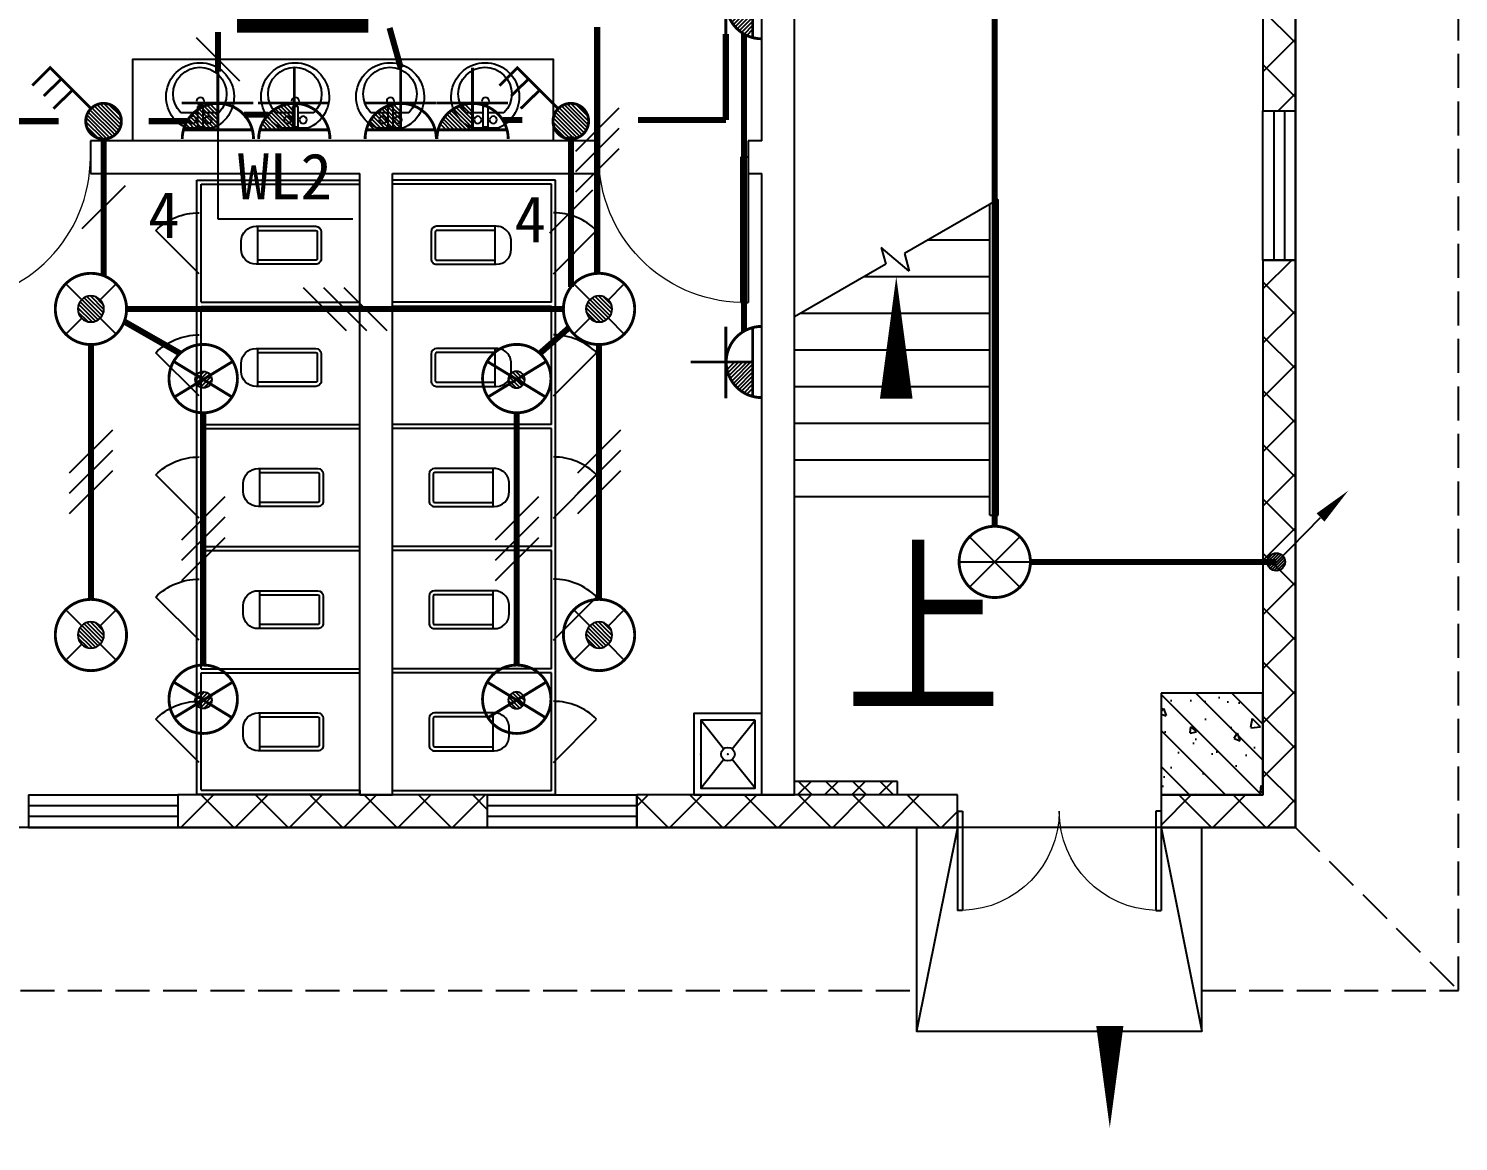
# Model space of a CAD drawing. Header units: millimetres. Extents: x -633009578 to 5705885, y -633235091 to 2571734.
# Drawn here: x 2902530 to 2913060, y 2057681 to 2065881 of the extents above; entities that cross this region are included whole.
import ezdxf

# ---------------------------------------------------------------- set-up
doc = ezdxf.new("R2010")
doc.units = ezdxf.units.MM
doc.header["$LTSCALE"] = 1000
doc.header["$MEASUREMENT"] = 0
doc.linetypes.add('DASH', pattern=[0.35, 0.25, -0.1])
doc.layers.get('0').update_dxf_attribs({"color": 9})
for name, color, linetype in [('3T_WOOD', 21, 'Continuous'), ('A-COLUM(柱)', 255, 'Continuous'), ('A-DI-S(箭头)', 76, 'Continuous'), ('A-DOOR(门）', 4, 'Continuous'), ('A-F-AREA(计算)', 5, 'Continuous'), ('A-HATH(填充)', 8, 'Continuous'), ('A-LVTY(厨卫)', 8, 'Continuous'), ('A-ST-O(室外)', 54, 'Continuous'), ('A-STAR(楼梯)', 51, 'Continuous'), ('A-TEXT(房间)', 243, 'Continuous'), ('A-WALL(墙)', 255, 'Continuous'), ('A-WINDOW（窗）', 4, 'Continuous'), ('DIM_SYMB', 3, 'Continuous'), ('PUB_TEXT', 7, 'Continuous'), ('WALL', 9, 'Continuous'), ('电-弱电平面-箭头', 3, 'Continuous'), ('电-强电平面-标注', 3, 'Continuous'), ('电-强电平面-线缆', 3, 'Continuous'), ('设备-动力', 3, 'Continuous'), ('设备-插座', 3, 'Continuous'), ('设备-照明', 3, 'Continuous')]:
    doc.layers.add(name, color=color, linetype=linetype)
doc.styles.add('_TCH', font='simhei.ttf', dxfattribs={"width": 0.75, "bigfont": 'hztxt.shx'})
doc.styles.add('_TCH_DIM', font='simhei.ttf', dxfattribs={"width": 0.8, "bigfont": 'hztxt.shx'})
doc.styles.add('ELEC-DIM', font='simhei.ttf')
doc.styles.add('IDQSTYLE', font='simhei.ttf', dxfattribs={"width": 0.707, "bigfont": 'hztxt.shx'})
pattern_1 = [(45, (-1310357.920547368, -13.22285339003429), (-200.0002033111466, 200.0002033111467), []), (135, (-1310357.920547368, -13.22285339003429), (-200.0002033111467, -200.0002033111466), [])]

# ---------------------------------------------------------------- blocks, each defined once
blk = doc.blocks.new('_LV6')
for p, q in [((99.78343880523971, -300), (-99.78343880523971, -300)), ((-139.7834388052397, -340), (-139.7834388052361, -779.6564289797607)), ((-109.7834388052433, -340), (-109.7834388052397, -769.6564289797607)), ((99.78343880524335, -330), (-99.78343880524335, -330)), ((109.7834388052433, -769.6564289797607), (109.7834388052433, -340)), ((139.7834388052433, -779.6564289797607), (139.7834388052397, -340)), ((139.7834388052433, -769.6564289797607), (-139.7834388052397, -769.6564289797607)), ((-29.78343880523607, -889.6564289797607), (29.78343880524335, -889.6564289797607))]:
    blk.add_line(p, q)
for centre, radius, start, end in [((-99.78343880523971, -340), 40, 90, 180.0000000000002), ((99.78343880523971, -340), 40, 2.398081733190338e-13, 90), ((-99.78343880524335, -340), 10, 90, 180.0000000000002), ((99.78343880524335, -340), 10, 0, 90), ((-29.78343880523607, -779.6564289797607), 110, 180, 270), ((29.78343880524335, -779.6564289797607), 110, 270, 0)]:
    blk.add_arc(centre, radius, start, end)
blk = doc.blocks.new('$lvtry$00000191')
at = {"color": 0}
for p, q in [((-250, -50, 1e-08), (-39.04344047215272, -218.7652476222793, 1e-08)), ((39.04344047215272, -218.7652476222793, 1e-08), (250, -50, 1e-08)), ((-250, -450, 1e-08), (-39.04344047215272, -281.2347523777207, 1e-08)), ((39.04344047215272, -281.2347523777244, 1e-08), (250, -450, 1e-08))]:
    blk.add_line(p, q, dxfattribs=at)
at = {"color": 0, "elevation": 1e-08}
for points in [[(300, -500), (300, 0), (-300, 0), (-300, -500)], [(250, -450), (250, -50), (-250, -50), (-250, -450)]]:
    blk.add_lwpolyline(points, close=True, dxfattribs=at)
at = {"color": 0}
blk.add_circle((0, -250, 1e-08), 50, dxfattribs=at)
for p in [(0, -50, 1e-08), (0, -250, 1e-08)]:
    blk.add_point(p, dxfattribs=at)
blk = doc.blocks.new('$plan$00001628')
for p, q in [((-20.3236661099927, -1.818989403545856e-12), (20.3236661099927, 0)), ((20.3236661099927, 0), (20.3236661099927, -150.0481350782702)), ((-23.39245275389476, -103.9428290335418), (-143.6423603250569, -103.9428290335418)), ((-20.3236661099927, -150.0481350782702), (-20.3236661099927, -1.818989403545856e-12)), ((136.0209855338053, -103.9428290335418), (23.52693074955823, -103.9428290335418)), ((20.3236661099927, -150.0481350782702), (-20.3236661099927, -150.0481350782702))]:
    blk.add_line(p, q)
blk.add_lwpolyline([(-96.62842091566199, 9.318928566552131, 5.110403953654916), (92.21216199610717, 9.318928566550312)], format="xyb", close=True)
for centre, radius in [((-57.16031093435413, -51.98476159802703), 26.67481176936781), ((57.16031093435413, -51.98476159802703), 26.67481176936781), ((0, -190.1098522697775), 27.77136210564822)]:
    blk.add_circle(centre, radius)
blk.add_arc((-3.810687395625791, -242.5466148261803), 196.885515440561, 135.2526700260475, 44.74732997395247)
blk = doc.blocks.new('$DorLib2D$00000002')
for p, q in [((-0.5, -5.684341886080802e-17), (-0.5000000000000007, 0.4875)), ((-0.4750000000000007, 0.4875), (-0.5000000000000007, 0.4875)), ((-0.475, -2.842170943040401e-17), (-0.4750000000000007, 0.4875)), ((0.475, -2.842170943040401e-17), (0.4750000000000007, 0.4875)), ((0.4750000000000007, 0.4875), (0.5000000000000007, 0.4875)), ((0.5, -5.684341886080802e-17), (0.5000000000000007, 0.4875)), ((-0.5, -5.684341886080802e-17), (-0.475, -2.842170943040401e-17)), ((0.5, -5.684341886080802e-17), (0.475, -2.842170943040401e-17))]:
    blk.add_line(p, q)
at = {"lineweight": 13}
for centre, start, end in [((-0.4875, -4.263256414560601e-17), 0, 88.53071641864632), ((0.4875, -4.263256414560601e-17), 91.4692835813537, 180)]:
    blk.add_arc(centre, 0.4875, start, end, dxfattribs=at)
blk = doc.blocks.new('$TCHSYS$WIN2D')
for p, q in [((-0.5, 0.5), (0.5, 0.5)), ((-0.5, 0.5), (-0.4999999999999999, -0.5)), ((0.5, 0.5), (0.4999999999999998, -0.5)), ((0.5, 0.1666666666666666), (-0.5, 0.1666666666666666)), ((0.5, -0.1666666666666667), (-0.5, -0.1666666666666667)), ((-0.4999999999999999, -0.5), (0.5, -0.5))]:
    blk.add_line(p, q)
blk = doc.blocks.new('$DorLib2D$00000114')
at = {"color": 0}
blk.add_line((0.4999999999999964, 3.552713678800501e-15), (-0.2071067811864751, 0.7071067811864857), dxfattribs=at)
blk.add_arc((0.5000000000013856, -1.154631945610163e-12), 1.000000000001696, 135, 180, dxfattribs=at)
blk = doc.blocks.new('$DorLib2D$00000001')
for p, q in [((0.45, 0.9750000000000001), (0.5000000000000002, 0.9750000000000001)), ((0.45, 0), (0.45, 0.9750000000000001)), ((0.5, 0), (0.5, 0.9750000000000001)), ((0.5, 0), (0.45, 0))]:
    blk.add_line(p, q)
at = {"lineweight": 13}
blk.add_arc((0.475, 0), 0.975, 91.4692835813538, 180, dxfattribs=at)
blk = doc.blocks.new('_FZH')
h = blk.add_hatch()
h.set_pattern_fill('钢筋混凝土', color=256, scale=0.1, style=0)
h.set_pattern_definition([(45, (0, 0), (-0.1767766952966369, 0.1767766952966369), []), (50, (0, 0), (0.7172601826007535, -0.06275213498259512), [0.07500000000000001, -0.8250000000000001]), (355, (0, 0), (-0.138751333613, 0.7521921337000119), [0.06, -0.66]), (100.4514, (0.05977168000000001, -0.00522934), (0.5785093817140216, 0.6894395420609536), [0.06374019, -0.701142112]), (46.1842, (0, 0.2), (1.067241048625645, -0.1655190143290181), [0.1125, -1.2375]), (96.6356, (0.088936745, 0.186206693), (0.9346627055487033, 0.9741178709004418), [0.095610288, -1.051713]), (351.1842, (0, 0.2), (0.9346619451336272, 0.9741186009253247), [0.09000000000000001, -0.9900000000000001]), (21, (0.1, 0.15), (0.5969070521184617, -0.4026188906653388), [0.07500000000000001, -0.8250000000000001]), (326, (0.1, 0.15), (0.2433153319215824, 0.7251500450468529), [0.06, -0.66]), (71.4514, (0.149742233, 0.116448394), (0.84022262858149, 0.3225304967099524), [0.06374019, -0.701142112]), (37.50000000000001, (0, 0), (0.01215985531729062, 0.3328938538313115), [0, -0.652, 0, -0.67, 0, -0.6625000000000001]), (7.499999999999999, (0, 0), (0.2630695374421486, 0.3944117118823603), [0, -0.382, 0, -0.637, 0, -0.2525]), (-32.5, (-0.223, 0), (0.533822436172409, -0.02255487173437976), [0, -0.25, 0, -0.78, 0, -1.035]), (-42.5, (-0.323, 0), (0.5831861693423862, 0.1001049823323177), [0, -0.325, 0, -0.518, 0, -0.735])])
h.paths.add_polyline_path([(-0.5, -0.5), (0.5, -0.5), (0.5, 0.5), (-0.5, 0.5)])
blk.add_lwpolyline([(-0.5, -0.5), (0.5, -0.5), (0.5, 0.5), (-0.5, 0.5)], close=True)
blk = doc.blocks.new('9-29-1')
at = {"layer": 'A-HATH(填充)'}
h = blk.add_hatch(dxfattribs=at)
h.set_pattern_fill('多孔材料', color=256, scale=100, style=0)
h.set_pattern_definition(pattern_1)
h.paths.add_polyline_path([(1255740.59828836, 1389577.113140059), (1255740.59828836, 1387297.11313955), (1255980.598288348, 1387297.11313955), (1255980.598288348, 1389577.113140059)])
h = blk.add_hatch(dxfattribs=at)
h.set_pattern_fill('多孔材料', color=256, scale=100, style=0)
h.set_pattern_definition(pattern_1)
h.paths.add_polyline_path([(1255980.598288348, 1382017.113137866), (1255980.598288348, 1386197.11313955), (1255740.59828836, 1386197.11313955), (1255740.598288358, 1382257.113137859)])
h = blk.add_hatch(dxfattribs=at)
h.set_pattern_fill('多孔材料', color=256, scale=50, style=0)
h.set_pattern_definition([(45, (-1310457.920547368, -13.22285339003429), (-100.0001016555733, 100.0001016555733), []), (135, (-1310457.920547368, -13.22285339003429), (-100.0001016555733, -100.0001016555733), [])])
h.paths.add_polyline_path([(1253050.598288444, 1382357.113137845), (1252290.598288362, 1382357.113137845), (1252290.598288362, 1382257.113137845), (1253050.598288444, 1382257.113137845)])
h = blk.add_hatch(dxfattribs=at)
h.set_pattern_fill('多孔材料', color=256, scale=100, style=0)
h.set_pattern_definition(pattern_1)
h.paths.add_polyline_path([(1247750.598288589, 1382017.113137871), (1250030.598288081, 1382017.113137871), (1250030.598288081, 1382257.113137862), (1247750.59828859, 1382257.113137862)])
h = blk.add_hatch(dxfattribs=at)
h.set_pattern_fill('多孔材料', color=256, scale=100, style=0)
h.set_pattern_definition(pattern_1)
h.paths.add_polyline_path([(1251130.598288081, 1382017.113137871), (1253490.598288589, 1382017.113137871), (1253490.59828859, 1382257.113137861), (1251130.598288081, 1382257.113137862)])
h = blk.add_hatch(dxfattribs=at)
h.set_pattern_fill('多孔材料', color=256, scale=100, style=0)
h.set_pattern_definition(pattern_1)
h.paths.add_polyline_path([(1255740.598288358, 1382257.113137859), (1254990.598288081, 1382257.113137861), (1254990.598288081, 1382017.113137871), (1255980.598288348, 1382017.113137866)])
at = {"layer": 'A-DI-S(箭头)'}
blk.add_lwpolyline([(1254613.298215939, 1381466.875257792, 0, 0, 0), (1254613.298215939, 1379803.875257792, 0, 200, 0), (1254613.298215939, 1380553.875257792, 0, 0, 0)], format="xyseb", dxfattribs=at)
at = {"layer": 'A-F-AREA(计算)'}
blk.add_lwpolyline([(1121700.598288358, 1518097.113137865), (1255980.598288358, 1518097.113137865), (1255980.598288358, 1382017.113137865), (1121700.598288358, 1382017.113137865)], close=True, dxfattribs=at)
at = {"layer": 'A-LVTY(厨卫)'}
for p, q in [((1247890.598288238, 1385872.113137869), (1247890.598288667, 1386787.113137841)), ((1247890.598288667, 1386787.113137841), (1249090.598287091, 1386787.113137837)), ((1247920.598288121, 1385887.113137901), (1247920.598288124, 1386757.113137844)), ((1247920.598288124, 1386757.113137844), (1249090.598287091, 1386757.113137839)), ((1250530.59828858, 1386787.113138017), (1249330.59828973, 1386787.113138013)), ((1250500.598288037, 1386757.113137645), (1249330.59828973, 1386757.113137641)), ((1250500.598288041, 1385887.113138076), (1250500.598288037, 1386757.113137645)), ((1250530.598288417, 1385872.113137869), (1250530.59828858, 1386787.113138017)), ((1247890.598288238, 1384972.113137869), (1247890.598288241, 1385872.113137869)), ((1247920.598288121, 1385887.113137901), (1249090.598288352, 1385887.113137897)), ((1247920.598288117, 1384987.113137749), (1247920.598288121, 1385857.113137903)), ((1247920.598288121, 1385857.113137903), (1249090.598288352, 1385857.113137899)), ((1250500.598288041, 1385887.113138076), (1249330.598288352, 1385887.113138072)), ((1250500.598288041, 1385857.113137704), (1249330.598288352, 1385857.1131377)), ((1250500.598288044, 1384987.113137923), (1250500.598288041, 1385857.113137704)), ((1250530.598288417, 1384972.113137869), (1250530.598288414, 1385872.113137869)), ((1247890.598288238, 1384072.113137869), (1247890.598288241, 1384972.113137869)), ((1247920.598288117, 1384987.113137749), (1249090.598288352, 1384987.113137745)), ((1247920.598288113, 1384087.113137811), (1247920.598288117, 1384957.113137751)), ((1247920.598288117, 1384957.113137751), (1249090.598288352, 1384957.113137747)), ((1250500.598288044, 1384987.113137923), (1249330.598288352, 1384987.113137919)), ((1250500.598288587, 1384957.113137925), (1249330.598288352, 1384957.113137921)), ((1250500.598288591, 1384087.113137985), (1250500.598288587, 1384957.113137925)), ((1250530.598288417, 1384072.113137869), (1250530.598288414, 1384972.113137869)), ((1247890.598288234, 1383172.113137869), (1247890.598288238, 1384072.113137869)), ((1247920.598288113, 1384087.113137811), (1249090.598288352, 1384087.113137807)), ((1250500.598288591, 1384087.113137985), (1249330.598288352, 1384087.11313798)), ((1250530.598288417, 1383172.113137872), (1250530.598288414, 1384072.113137872)), ((1247920.59828811, 1383187.113137667), (1247920.598288113, 1384057.113137813)), ((1247920.598288113, 1384057.113137813), (1249090.598288352, 1384057.113137809)), ((1250500.598288591, 1384057.113137987), (1249330.598288352, 1384057.113137983)), ((1250500.598288594, 1383187.113137672), (1250500.598288591, 1384057.113137987)), ((1247890.598288106, 1382262.690530959), (1247890.598288234, 1383172.113137876)), ((1247920.59828811, 1383187.113137667), (1249090.598288352, 1383187.113137662)), ((1247920.598288109, 1383157.113138043), (1249090.598288352, 1383157.113138039)), ((1247920.598288106, 1382292.690530957), (1247920.598288109, 1383157.113138043)), ((1250500.598288594, 1383187.113137672), (1249330.598288352, 1383187.113137668)), ((1250500.598288052, 1383157.113137674), (1249330.598288352, 1383157.11313767)), ((1250500.598288056, 1382287.113137734), (1250500.598288052, 1383157.113137674)), ((1250530.598288598, 1382257.113137736), (1250530.598288414, 1383172.113137872)), ((1247920.598288106, 1382292.690530957), (1249090.598288328, 1382292.69053119)), ((1249090.598288328, 1382292.69053119), (1249090.598288328, 1382262.69053119)), ((1250500.598288056, 1382287.113137734), (1249330.598287902, 1382287.11313773)), ((1247890.598288106, 1382262.690530959), (1249090.598288328, 1382262.69053119)), ((1250530.598288598, 1382257.113137736), (1249330.598287902, 1382257.113137732))]:
    blk.add_line(p, q, dxfattribs=at)
blk.add_lwpolyline([(1250515.598288326, 1387077.113137866), (1250515.598288326, 1387677.113137882), (1247415.598288304, 1387677.113137881), (1247415.598288304, 1387077.113137866)], dxfattribs=at)
at = {"layer": 'A-ST-O(室外)', "linetype": 'DASH'}
for points in [[(1255290.59868385, 1380817.113137881), (1257180.598090286, 1380817.113137881), (1257180.60091943, 1397957.112743884)], [(1255980.598288358, 1382017.113137865), (1257180.598090286, 1380817.113137881)], [(1240640.598287759, 1380817.113137879), (1253190.597893141, 1380817.11313788)]]:
    blk.add_lwpolyline(points, dxfattribs=at)
at = {"layer": 'A-STAR(楼梯)'}
for p, q in [((1253790.598288008, 1386645.125840112), (1253101.117132558, 1386247.053709639)), ((1253730.598288008, 1384318.074701552), (1253730.598288003, 1386610.484823958)), ((1253790.598288008, 1384457.11313822), (1253790.59828799, 1386645.125840076)), ((1253790.598288008, 1384318.074701552), (1253790.598287996, 1386645.125840106)), ((1253136.057703468, 1386116.65372276), (1252930.012762029, 1386289.545957127)), ((1252930.012762029, 1386289.545957127), (1252962.796765202, 1386167.194408312)), ((1253274.425146793, 1386347.113138227), (1253730.598287926, 1386347.113138146)), ((1253101.117132558, 1386247.053709639), (1253136.057703468, 1386116.65372276)), ((1252962.796765202, 1386167.194408312), (1252290.598288008, 1385779.100436328)), ((1252806.77142792, 1386077.113138127), (1253730.598287926, 1386077.113138146)), ((1252290.598288008, 1384457.11313822), (1252290.59828799, 1385779.100436666)), ((1252339.117709845, 1385807.113137951), (1253730.598287927, 1385807.113138146)), ((1252290.598288008, 1385537.11313822), (1253730.598287927, 1385537.113138146)), ((1252290.598288008, 1385267.11313822), (1253730.598287928, 1385267.113138472)), ((1252290.598288008, 1384997.11313822), (1253730.598287928, 1384997.113138146)), ((1252290.598288008, 1384727.11313822), (1253730.598287929, 1384727.113138146)), ((1252290.598288008, 1384457.11313822), (1253533.294284378, 1384457.113138146)), ((1253533.294284378, 1384457.113138146), (1253730.59828793, 1384457.113138146)), ((1253730.598288008, 1384318.074701552), (1253790.598288008, 1384318.074701552))]:
    blk.add_line(p, q, dxfattribs=at)
for points in [[(1253190.598288407, 1382017.113137882), (1253190.597794325, 1380517.113137874), (1255290.598782666, 1380517.113137894), (1255290.598288585, 1382017.113137882)], [(1253490.598288407, 1382017.113137885), (1253190.597794325, 1380517.113170821)], [(1254990.598288585, 1382017.113137885), (1255290.598782666, 1380517.113137894)]]:
    blk.add_lwpolyline(points, dxfattribs=at)
at = {"layer": 'A-WALL(墙)'}
for p, q in [((1252290.598288357, 1386957.113137863), (1252290.598288357, 1389257.113137863)), ((1252050.598288399, 1387077.113137884), (1252050.598288399, 1389137.113137883)), ((1249210.598288328, 1387077.113137863), (1247105.59828859, 1387077.11313786)), ((1247105.59828859, 1387077.11313786), (1247105.598288589, 1386837.113137981)), ((1250850.598288081, 1387077.113137881), (1249210.598288328, 1387077.113137863)), ((1250850.598288081, 1386837.113137711), (1250850.598288081, 1387077.113137881)), ((1252050.598288399, 1387077.113137884), (1251950.59828859, 1387077.11313789)), ((1251950.59828859, 1387077.11313789), (1251950.598288589, 1386837.113137711)), ((1252290.598288362, 1382257.113137866), (1252290.598288357, 1386957.113137863)), ((1247105.598288589, 1386837.113137981), (1249090.598287091, 1386837.113137967)), ((1249090.598288328, 1386772.113137864), (1249090.598287091, 1386837.113137967)), ((1249330.598288328, 1386772.113137864), (1249330.59828973, 1386837.113137722)), ((1249330.59828973, 1386837.113137722), (1250850.598288081, 1386837.113137711)), ((1251950.598288589, 1386837.113137711), (1252050.598288319, 1386837.113137722)), ((1252050.598288362, 1382257.113137866), (1252050.598288319, 1386837.113137722)), ((1249090.598288328, 1385872.113137864), (1249090.598288328, 1386772.113137864)), ((1249330.598288328, 1385872.113137864), (1249330.598288328, 1386772.113137864)), ((1249090.598288328, 1384972.113137864), (1249090.598288328, 1385872.113137864)), ((1249330.598288328, 1384972.113137864), (1249330.598288328, 1385872.113137864)), ((1249090.598288328, 1384072.113137864), (1249090.598288328, 1384972.113137864)), ((1249330.598288328, 1384072.113137864), (1249330.598288328, 1384972.113137864)), ((1249090.598288328, 1383172.113137864), (1249090.598288328, 1384072.113137864)), ((1249330.598288328, 1383172.113137864), (1249330.598288328, 1384072.113137864)), ((1249090.59828844, 1382257.113137731), (1249090.598288328, 1383172.113137864)), ((1249330.598287902, 1382257.113137732), (1249330.598288328, 1383172.113137864)), ((1253050.598288444, 1382357.113137845), (1252290.598288362, 1382357.113137845)), ((1252290.598288362, 1382257.113137845), (1252290.598288362, 1382357.113137845)), ((1253050.598288444, 1382257.113137845), (1253050.598288444, 1382357.113137845)), ((1249090.59828844, 1382257.113137731), (1249330.598287902, 1382257.113137732)), ((1252050.598288362, 1382257.113137866), (1252290.598288362, 1382257.113137866)), ((1253050.598288444, 1382257.113137845), (1252290.598288362, 1382257.113137845))]:
    blk.add_line(p, q, dxfattribs=at)
at = {"layer": 'DIM_SYMB'}
blk.add_lwpolyline([(1253040.598288008, 1384322.11313822, 0, 0, 0), (1253040.598288008, 1386077.11313822, 0, 240.0000000000001, 0), (1253040.598288008, 1385177.11313822, 0, 0, 0)], format="xyseb", dxfattribs=at)
at = {"layer": 'WALL'}
for p, q in [((1255740.59828836, 1389577.113140059), (1255740.59828836, 1387297.11313955)), ((1255980.598288348, 1387297.11313955), (1255980.598288348, 1389577.113140059)), ((1255740.59828836, 1387297.11313955), (1255980.598288348, 1387297.11313955)), ((1255980.598288348, 1386197.11313955), (1255740.59828836, 1386197.11313955)), ((1255740.59828836, 1386197.11313955), (1255740.598288358, 1382257.113137859)), ((1255980.598288348, 1382017.113137866), (1255980.598288348, 1386197.11313955)), ((1250030.598288081, 1382257.113137862), (1247750.59828859, 1382257.113137862)), ((1247750.59828859, 1382257.113137862), (1247750.598288589, 1382017.113137871)), ((1250030.598288081, 1382017.113137871), (1250030.598288081, 1382257.113137862)), ((1253490.59828859, 1382257.113137861), (1251130.598288081, 1382257.113137862)), ((1251130.598288081, 1382257.113137862), (1251130.598288081, 1382017.113137871)), ((1253490.598288589, 1382017.113137871), (1253490.59828859, 1382257.113137861)), ((1255740.598288358, 1382257.113137859), (1254990.598288081, 1382257.113137861)), ((1254990.598288081, 1382257.113137861), (1254990.598288081, 1382017.113137871)), ((1247750.598288589, 1382017.113137871), (1250030.598288081, 1382017.113137871)), ((1251130.598288081, 1382017.113137871), (1253490.598288589, 1382017.113137871)), ((1254990.598288081, 1382017.113137871), (1255980.598288348, 1382017.113137866))]:
    blk.add_line(p, q, dxfattribs=at)
at = {"layer": 'A-COLUM(柱)', "xscale": 750, "yscale": 750, "zscale": 750, "rotation": 270}
blk.add_blockref('_FZH', (1255365.598288357, 1382632.113137864), dxfattribs=at)
at = {"layer": 'A-DOOR(门）'}
for name, p, xscale, yscale, zscale, rotation in [('$DorLib2D$00000001', (1246555.598288423, 1386957.113137863), 1100, 1100, 1100, 180), ('$DorLib2D$00000002', (1254240.598288496, 1382137.113137864), -1500, 1500, 1500, 179.9999999999984)]:
    blk.add_blockref(name, p, dxfattribs=dict(at, xscale=xscale, yscale=yscale, zscale=zscale, rotation=rotation))
at = {"layer": 'A-DOOR(门）', "extrusion": (0, 0, -1), "xscale": 1100, "yscale": 1100, "zscale": 1100, "rotation": 180}
blk.add_blockref('$DorLib2D$00000001', (-1251400.598288357, 1386957.113137863), dxfattribs=at)
at = {"layer": 'A-LVTY(厨卫)', "xscale": -1}
for name, p, rotation in [('$plan$00001628', (1247915.59828827, 1387178.901337945), 180), ('$plan$00001628', (1248615.59828827, 1387178.901337945), 180), ('$plan$00001628', (1249315.59828827, 1387178.901337945), 180), ('$plan$00001628', (1250015.59828827, 1387178.901337945), 180), ('_LV6', (1249105.599271331, 1386307.113137811), 270), ('_LV6', (1249105.599271331, 1385407.113137811), 270), ('_LV6', (1249120.599271283, 1384522.113137763), 270), ('_LV6', (1249120.599271279, 1383622.113137763), 270), ('_LV6', (1249120.599271282, 1382722.11313777), 270.0000000000001)]:
    blk.add_blockref(name, p, dxfattribs=dict(at, rotation=rotation))
at = {"layer": 'A-LVTY(厨卫)', "yscale": 450, "zscale": 100}
for p, xscale, rotation in [((1247905.598288239, 1386322.113137869), -450, 89.99999999978499), ((1250515.117553729, 1386322.113137868), 450, 270.0000000002146), ((1247905.598288239, 1385422.113137869), -450, 89.99999999978499), ((1250515.117553729, 1385422.113137868), 450, 270.0000000002146), ((1247905.598288237, 1384522.113137868), -450, 89.99999999978326), ((1250515.117553733, 1384522.113137867), 450, 270.0000000002164), ((1247905.598288233, 1383622.113137868), -450, 89.99999999978326), ((1250515.117553733, 1383622.113137871), 450, 270.0000000002164), ((1247905.598288236, 1382722.113137875), -450, 89.99999999978351), ((1250515.117553733, 1382722.113137871), 450, 270.0000000002163)]:
    blk.add_blockref('$DorLib2D$00000114', p, dxfattribs=dict(at, xscale=xscale, rotation=rotation))
at = {"layer": 'A-LVTY(厨卫)'}
for name, p, rotation in [('_LV6', (1249315.597305324, 1386307.113137811), 89.99999999999993), ('_LV6', (1249315.597305324, 1385407.113137811), 89.99999999999993), ('_LV6', (1249300.597305373, 1384522.113137763), 89.99999999999993), ('_LV6', (1249300.597305373, 1383622.113137766), 89.99999999999993), ('_LV6', (1249300.597305373, 1382722.113137766), 89.99999999999993), ('$lvtry$00000191', (1251550.598288285, 1382557.113137866, -1e-08), 90.00000000000004)]:
    blk.add_blockref(name, p, dxfattribs=dict(at, rotation=rotation))
at = {"layer": 'A-WINDOW（窗）', "extrusion": (0, 0, -1), "xscale": -1100, "yscale": 240, "zscale": 1100, "rotation": 270}
blk.add_blockref('$TCHSYS$WIN2D', (-1255860.598288357, 1386747.113139455), dxfattribs=at)
at = {"layer": 'A-WINDOW（窗）', "yscale": 240, "zscale": 1100}
for p, xscale, rotation in [((1247200.598288413, 1382137.113137864), 1100, 359.9999999999984), ((1250580.598287719, 1382137.113137864), -1100, 179.9999999999984)]:
    blk.add_blockref('$TCHSYS$WIN2D', p, dxfattribs=dict(at, xscale=xscale, rotation=rotation))
at = {"layer": 'A-TEXT(房间)', "style": '_TCH', "width": 0.75}
blk.add_text('卫', height=1050, dxfattribs=at).set_placement((1248129.895708928, 1387934.643975129))
at = {"layer": 'PUB_TEXT', "style": '_TCH_DIM', "width": 0.8}
blk.add_text('上', height=1050, dxfattribs=at).set_placement((1252666.897500606, 1382957.11313822))
blk = doc.blocks.new('HC000073')
at = {"color": 0, "linetype": 'Continuous'}
for p, q in [((-1.76776695296229, 1.76776695296229), (1.767766952970533, -1.767766952970533)), ((1.76776695297059, 1.767766952970476), (-1.767766952966383, -1.767766952966497)), ((-2.499999999999943, -5.684341886080801e-14), (2.500000000000057, -5.684341886080801e-14))]:
    blk.add_line(p, q, dxfattribs=at)
at = {"color": 0, "linetype": 'Continuous', "const_width": 0.2}
blk.add_lwpolyline([(1.76776695296644, -1.76776695296644, 0.1989123673796617), (2.500000000000057, 0, 0.1989123673796613), (1.767766952966383, 1.767766952966326, 0.198912367379653), (1.137288912133798e-13, 2.499999999999943, 0.1989123673796647), (-1.767766952966269, 1.767766952966327, 0.1989123673796613), (-2.499999999999943, 1.951292859901378e-16, 0.1989123673796761), (-1.767766952966269, -1.76776695296644, 0.1989123673796719), (1.12894543431545e-13, -2.500000000000057, 0.1989123673796541)], format="xyb", close=True, dxfattribs=at)
at = {"color": 0, "style": 'IDQSTYLE', "width": 0.7}
blk.add_attdef('PSFHATT', (4.500000010000057, -2.500000010000057), '', height=2.5, dxfattribs=at)
blk = doc.blocks.new('*X150')
at = {"color": 0, "linetype": 'Continuous'}
for p, q in [((279.9420860686181, 223.0907008612197), (280.8979156011271, 224.0465303937287)), ((279.9854805002326, 222.8512525803596), (281.1373638819872, 224.0031359621142)), ((279.9868669209781, 223.4183244260543), (280.5702920362925, 224.0017495413687)), ((280.0743412491943, 222.6572706168466), (281.3313458455001, 223.9142752131524)), ((280.1974871625503, 222.497573817728), (281.4910426446187, 223.7911292997965)), ((280.3519451819565, 222.3691891246596), (281.6194273376872, 223.6366712803903)), ((280.539796743254, 222.2741979734825), (281.7144184888643, 223.4488197190928)), ((280.7702917107533, 222.2218502285072), (281.7667662338396, 223.2183247515934)), ((281.0759642864814, 222.2446800917606), (281.7439363705861, 222.9126521758653))]:
    blk.add_line(p, q, dxfattribs=at)
blk = doc.blocks.new('HC000061')
at = {"color": 0, "linetype": 'Continuous'}
for p, q in [((-0.655530613370388, 0.6381189538353738), (-1.771203499631326, 1.764323712616999)), ((1.767766952962234, 1.767766952962347), (0.6468833682913555, 0.6468833682914692)), ((-0.6554506590218239, -0.6382010795241513), (-1.771171542393972, -1.764355793885329)), ((0.6468833682801005, -0.6468833682798731), (1.767766952964394, -1.767766952964166))]:
    blk.add_line(p, q, dxfattribs=at)
at = {"color": 0, "linetype": 'Continuous', "const_width": 0.2}
blk.add_lwpolyline([(1.767766952966383, -1.767766952966212, 0.1989123673796617), (2.5, 2.273736754432321e-13, 0.1989123673796613), (1.767766952966326, 1.767766952966554, 0.1989123673796529), (5.710751695749348e-14, 2.500000000000114, 0.1989123673796647), (-1.767766952966326, 1.767766952966554, 0.1989123673796613), (-2.5, 2.275688047292222e-13, 0.1989123673796761), (-1.767766952966327, -1.767766952966212, 0.198912367379672), (5.627316917566264e-14, -2.499999999999886, 0.1989123673796541)], format="xyb", close=True, dxfattribs=at)
at = {"color": 0, "linetype": 'Continuous'}
blk.add_circle((5.684341886080801e-14, 2.273736754432321e-13), 0.9148312326998418, dxfattribs=at)
blk.add_blockref('*X150', (-280.8559544658493, -223.1326619964972), dxfattribs=at)
at = {"color": 0, "style": 'IDQSTYLE', "width": 0.7}
blk.add_attdef('PSFHATT', (4.50000001, -2.500000009999886), '', height=2.5, dxfattribs=at)
blk = doc.blocks.new('*X155')
at = {"color": 0, "linetype": 'Continuous'}
for p, q in [((261.9988066744281, 135.850956910748), (263.2375091559566, 137.0896593922765)), ((262.0234026256783, 135.5927101495236), (263.4957559171792, 137.0650634410244)), ((262.0463461952987, 136.1813391440932), (262.9071269225657, 137.0421198713602)), ((262.0884022348038, 135.3748670461744), (263.7135990205094, 137.00006383188)), ((262.1829592200917, 135.1865813189878), (263.9018847477136, 136.9055068466096)), ((262.3023466942452, 135.0231260806666), (264.0653399860179, 136.7861193724393)), ((262.4446987243758, 134.8826353983226), (264.205830668362, 136.6437673423088)), ((262.6100901587723, 134.7651841202445), (264.3232819464568, 136.478375907929)), ((262.8005700291263, 134.6728212781239), (264.4156447885779, 136.2878960375755)), ((263.0211904412342, 134.6105989777572), (264.4778670889456, 136.0672756254685)), ((263.2836307586351, 134.5901965826834), (264.4982694840214, 135.8048353080697)), ((263.6234742990336, 134.6471974106073), (264.4412686561033, 135.464991767677))]:
    blk.add_line(p, q, dxfattribs=at)
blk = doc.blocks.new('HC000111')
at = {"color": 0, "linetype": 'Continuous', "const_width": 0.2}
for points in [[(0.8838834764831975, 2.133883476483163), (3.750000000000091, 5), (5.000000000000091, 3.75)], [(2.898879886034229, 4.275409520972289), (4.191507707965946, 3.019373591507303)], [(2.221789122165297, 3.388795923702901), (3.514416944097014, 2.132759994237858)]]:
    blk.add_lwpolyline(points, dxfattribs=at)
blk.add_lwpolyline([(0.8838834764833108, 0.3661165235168934, 0.1989123673796338), (1.250000000000034, 1.250000000000057, 0.1989123673796269), (0.8838834764832544, 2.13388347648322, 0.1989123673796352), (9.12880881998035e-14, 2.5, 0.1989123673796539), (-0.8838834764830719, 2.13388347648322, 0.1989123673796721), (-1.249999999999966, 1.250000000000057, 0.1989123673796564), (-0.8838834764831855, 0.3661165235168368, 0.198912367379673), (9.087175456556906e-14, 0, 0.198912367379652)], format="xyb", close=True, dxfattribs=at)
at = {"color": 0, "linetype": 'Continuous'}
blk.add_blockref('*X155', (-263.2487560761181, -134.5897099905746), dxfattribs=at)
at = {"color": 0, "style": 'IDQSTYLE', "width": 0.7}
blk.add_attdef('PSFHATT', (7.000000000000091, -1e-08), '', height=2.5, dxfattribs=at)
blk = doc.blocks.new('*X159')
at = {"color": 0, "linetype": 'Continuous'}
for p, q in [((292.887994045295, 135.6274459094068), (293.516320533106, 136.2557723972178)), ((292.952224463849, 135.4088336154862), (293.7349328270265, 136.1915419786637)), ((292.9956283900541, 136.0179229666405), (293.1258434758722, 136.1481380524586)), ((293.0755886594741, 135.2493550986367), (293.8944113438761, 136.0681777830387)), ((293.2494900660814, 135.1404137927693), (294.0033526497434, 135.8942763764314)), ((293.4911899527468, 135.0992709669601), (294.0444954755525, 135.6525764897659))]:
    blk.add_line(p, q, dxfattribs=at)
blk = doc.blocks.new('HC000703')
at = {"color": 0, "linetype": 'Continuous', "const_width": 0.2000000000000002}
blk.add_lwpolyline([(-2.399999999999977, 0.05872925643336657, 1), (2.399999999999977, 0.05872925643336657, 1)], format="xyb", close=True, dxfattribs=at)
at = {"color": 0, "linetype": 'Continuous', "const_width": 0.2}
for points in [[(-2.074282131997677, 1.265938284269794), (2.022051310501354, -1.234061715730206)], [(2.074282131997734, 1.265938284269794), (-2.022051310501354, -1.234061715730206)]]:
    blk.add_lwpolyline(points, dxfattribs=at)
at = {"color": 0, "linetype": 'Continuous'}
blk.add_circle((0.02097265619840982, -0.0127996515010409), 0.5796574060804803, dxfattribs=at)
blk.add_arc((3.410605131648481e-12, 0.05872925643825511), 2.400000000004948, 224.6186283858651, 315.1351718326803, dxfattribs=at)
blk.add_blockref('*X159', (-293.4444389024706, -135.6911545353449), dxfattribs=at)
at = {"color": 0, "style": 'IDQSTYLE', "width": 0.7}
blk.add_attdef('PSFHATT', (4.400000009999977, -2.341270753566693), '', height=2.5, dxfattribs=at)
blk = doc.blocks.new('HC000136')
at = {"color": 0, "linetype": 'Continuous'}
for p, q in [((-2.263127864574926, 3.93780780054658), (-1.824413961169739, 4.37652170395188)), ((-2.166171642377776, 3.751921310269552), (-1.541571248695163, 4.37652170395188)), ((-2.056623188829235, 3.578627051343346), (-1.258728536220588, 4.37652170395188)), ((-1.935167161310801, 3.417240366387034), (-0.9758858237460117, 4.37652170395188)), ((-1.802207139847269, 3.267357675375933), (-0.6930431112714359, 4.37652170395188)), ((-1.657908623596541, 3.128813479151916), (-0.4102003987968601, 4.37652170395188)), ((-1.502215697701104, 3.001663692572663), (-0.1273576863222843, 4.37652170395188)), ((-1.334845464380123, 2.886191213419067), (0.1554850261522915, 4.37652170395188)), ((-1.155258892497841, 2.782935072827001), (0, 3.938193965324729)), ((-0.9626006818002679, 2.692750571049828), (0, 3.655351252850153)), ((-0.7555910368541845, 2.616917503521506), (0, 3.372508540375577)), ((-0.5323327753721969, 2.557333052528577), (0, 3.089665827900888))]:
    blk.add_line(p, q, dxfattribs=at)
at = {"color": 0, "linetype": 'Continuous', "const_width": 0.2}
blk.add_lwpolyline([(-2.5, 4.999999999999943, 0.198912367379654), (-1.767766952966212, 3.232233047033617, 0.1989123673796558), (-9.033165925335943e-16, 2.500000000000057, 0.1989123673796559), (1.767766952966213, 3.232233047033617, 0.1989123673796541), (2.5, 4.999999999999942)], format="xyb", dxfattribs=at)
for points in [[(-2.421006983541702, 4.352913575506307), (2.41480416581453, 4.352913575506307)], [(0, 2.476391871554483), (0, 4.306405978417899)], [(-2.549372027147456, 2.476391871554483), (2.483025305961291, 2.476391871554483)], [(0, 2.500000000000057), (0, 0)]]:
    blk.add_lwpolyline(points, dxfattribs=at)
at = {"color": 0, "style": 'IDQSTYLE', "width": 0.7}
blk.add_attdef('PSFHATT', (4.500000010000001, 0), '', height=2.5, dxfattribs=at)
blk = doc.blocks.new('*X130')
at = {"color": 0, "linetype": 'Continuous'}
for p, q in [((192.587376364835, 446.7215535232801), (193.8713933576327, 448.0055705160779)), ((192.6509968705344, 446.3609099602676), (194.2320369206452, 447.9419500103785)), ((192.6864539319484, 447.2448951591055), (193.3480517218074, 447.9064929489645)), ((192.7889704286661, 446.0746194496875), (194.5183274312254, 447.8039764522467)), ((192.9823694457329, 445.8437543980423), (194.7491924828706, 447.61057743518)), ((193.2275231399996, 445.664644023597), (194.9283028573159, 447.3654237409133)), ((193.5311577474, 445.5440145622856), (195.0489323186273, 447.0617891335129)), ((193.9202347052458, 445.5088274514194), (195.0841194294935, 446.6727121756671)), ((194.6075199946775, 445.7718486721392), (194.8210982087737, 445.9854268862354))]:
    blk.add_line(p, q, dxfattribs=at)
blk = doc.blocks.new('HC001441')
at = {"color": 0, "linetype": 'Continuous'}
blk.add_line((0, -0.05776119327242668), (3.105492900474815, 3.117216328523909), dxfattribs=at)
blk.add_lwpolyline([(3.105492900474815, 3.117216328523909, 0.8, 0, 0), (5.057392361378561, 5.003787405167827, 0, 0, 0)], format="xyseb", dxfattribs=at)
blk.add_circle((0, 0), 0.625, dxfattribs=at)
at = {"color": 0, "linetype": 'Continuous', "xscale": 0.5, "yscale": 0.5, "zscale": 0.5}
blk.add_blockref('*X130', (-96.91845018383279, -223.3780232566237), dxfattribs=at)
at = {"color": 0, "style": 'IDQSTYLE', "width": 0.7}
blk.add_attdef('PSFHATT', (7.057392361378561, -0.62500001), '', height=2.5, dxfattribs=at)

msp = doc.modelspace()

# ---------------------------------------------------------------- linework, layer by layer
at = {"layer": '电-强电平面-标注'}
for p, q in [((2903764.993275054, 2065815.115060526), (2904083.191326588, 2065496.917008993)), ((2903924.092300821, 2065656.01603476), (2903924.092300821, 2064480.01603476)), ((2906876.569507547, 2065294.865060527), (2906558.371456014, 2064976.667008993)), ((2906876.569507547, 2065144.865060527), (2906558.371456014, 2064826.667008993)), ((2906876.569507547, 2064994.865060527), (2906558.371456014, 2064676.667008993)), ((2903241.191345915, 2064723.51981714), (2902922.993294381, 2064405.321765607)), ((2906683.751267236, 2064691.064467797), (2906365.553215701, 2064372.866416264)), ((2903924.092300821, 2064480.01603476), (2904919.029009681, 2064480.01603476)), ((2904550.993294381, 2063974.615060526), (2904869.191345915, 2063656.417008993)), ((2904700.993294381, 2063974.615060526), (2905019.191345915, 2063656.417008993)), ((2904850.993294381, 2063974.615060526), (2905169.191345915, 2063656.417008993)), ((2903148.191345914, 2062923.365060527), (2902829.993294381, 2062605.167008993)), ((2906890.191345914, 2062923.365060527), (2906571.993294381, 2062605.167008993)), ((2903148.191345914, 2062773.365060527), (2902829.993294381, 2062455.167008993)), ((2906890.191345914, 2062773.365060527), (2906571.993294381, 2062455.167008993)), ((2903148.191345914, 2062623.365060527), (2902829.993294381, 2062305.167008993)), ((2906890.191345914, 2062623.365060527), (2906571.993294381, 2062305.167008993)), ((2903974.994769201, 2062430.031632453), (2903656.796717668, 2062111.833580918)), ((2906284.191345914, 2062430.031632453), (2905965.993294381, 2062111.833580918)), ((2903974.994769201, 2062280.031632453), (2903656.796717668, 2061961.833580918)), ((2906284.191345914, 2062280.031632453), (2905965.993294381, 2061961.833580918)), ((2903974.994769201, 2062130.031632453), (2903656.796717668, 2061811.833580918)), ((2906284.191345914, 2062130.031632453), (2905965.993294381, 2061811.833580918))]:
    msp.add_line(p, q, dxfattribs=at)
at = {"layer": '电-强电平面-线缆', "color": 1, "linetype": 'Continuous', "const_width": 45}
for points in [[(2909645.395743424, 2062214.01603476), (2909645.395743424, 2067272.51603476)], [(2905270.670311481, 2065592.313819018), (2905188.474311685, 2065886.356004934)], [(2906717.470481779, 2064077.662359395), (2906717.47048178, 2065893.869710125)], [(2903924.092300821, 2065563.51603476), (2903924.092300821, 2065857.243438798)], [(2907665.092320148, 2065207.51603476), (2907665.092320148, 2065841.01603476)], [(2907798.592320148, 2063651.760044975), (2907798.592320148, 2065841.233015823)], [(2904116.403315267, 2065246.521339898), (2904294.535519866, 2065246.521339898)], [(2901919.994031791, 2065198.900288438), (2902750.842475187, 2065198.900288438)], [(2903413.342165107, 2065198.900288438), (2903696.644278371, 2065198.900288438)], [(2906167.262516888, 2065207.51603476), (2906021.944676508, 2065207.51603476)], [(2907665.092320148, 2065207.51603476), (2907017.47048178, 2065207.51603476)], [(2903082.092320148, 2064060.989556754), (2903082.092320148, 2065067.852025994)], [(2906524.652241468, 2063977.654074451), (2906524.652241468, 2065086.276809609)], [(2906468.592320148, 2063815.51603476), (2903251.592320148, 2063815.51603476)], [(2903234.600319214, 2063722.607087967), (2903645.571843684, 2063487.907589318)], [(2906508.69779704, 2063676.063798882), (2906295.416219898, 2063487.907589318)], [(2902989.092320148, 2061675.51603476), (2902989.092320148, 2063553.01603476)], [(2906731.092320148, 2061675.51603476), (2906731.092320148, 2063553.01603476)], [(2903815.895743433, 2061191.682606685), (2903815.895743433, 2063050.182606685)], [(2906125.092320148, 2061191.682606685), (2906125.092320148, 2063050.182606685)], [(2909917.297455065, 2061951.51603476), (2911718.395743422, 2061951.51603476)]]:
    msp.add_lwpolyline(points, dxfattribs=at)

# ---------------------------------------------------------------- block references
at = {"layer": '3T_WOOD'}
msp.add_blockref('9-29-1', (1655879.395743424, 677977.51603476), dxfattribs=at)
at = {"layer": '电-弱电平面-箭头', "color": 4, "xscale": 105, "yscale": 105, "zscale": 105}
msp.add_blockref('HC001441', (2911718.395740628, 2061951.516033172), dxfattribs=at)
at = {"layer": '设备-动力', "yscale": 105, "zscale": 105}
for p, xscale in [((2903815.895743433, 2063296.01603476), 105), ((2906125.092320148, 2063296.01603476), -105), ((2903815.895743433, 2060933.51603476), 105), ((2906125.092320148, 2060933.51603476), -105)]:
    msp.add_blockref('HC000703', p, dxfattribs=dict(at, xscale=xscale))
at = {"layer": '设备-插座', "xscale": -105, "yscale": 105, "zscale": 105}
for p, rotation in [((2907404.994031785, 2066068.477026038), 270), ((2903924.092300821, 2065592.852026017), 180), ((2904486.846534312, 2065592.852026017), 180), ((2905270.670311481, 2065592.852026017), 180), ((2905799.683085895, 2065592.852026017), 180), ((2907404.994031785, 2063424.51603476), 270)]:
    msp.add_blockref('HC000136', p, dxfattribs=dict(at, rotation=rotation))
at = {"layer": '设备-照明', "yscale": 105, "zscale": 105}
for name, p, xscale in [('HC000111', (2903082.092320148, 2065067.852025994), -105), ('HC000111', (2906523.194102689, 2065067.852025994), -105), ('HC000061', (2902989.092320148, 2063815.51603476), -105), ('HC000061', (2906731.092320148, 2063815.51603476), -105), ('HC000073', (2909645.395743424, 2061951.51603476), 105), ('HC000061', (2902989.092320148, 2061413.01603476), -105), ('HC000061', (2906731.092320148, 2061413.01603476), -105)]:
    msp.add_blockref(name, p, dxfattribs=dict(at, xscale=xscale))

# ---------------------------------------------------------------- texts
at = {"layer": '电-强电平面-标注', "style": 'ELEC-DIM'}
for s, p in [('WL2', (2904070.294832466, 2064622.421098051)), ('4', (2903410.573332805, 2064339.420791371)), ('4', (2906108.573332805, 2064306.965442028))]:
    msp.add_text(s, height=339.8734177215189, dxfattribs=at).set_placement(p)

doc.saveas('drawing.dxf')
